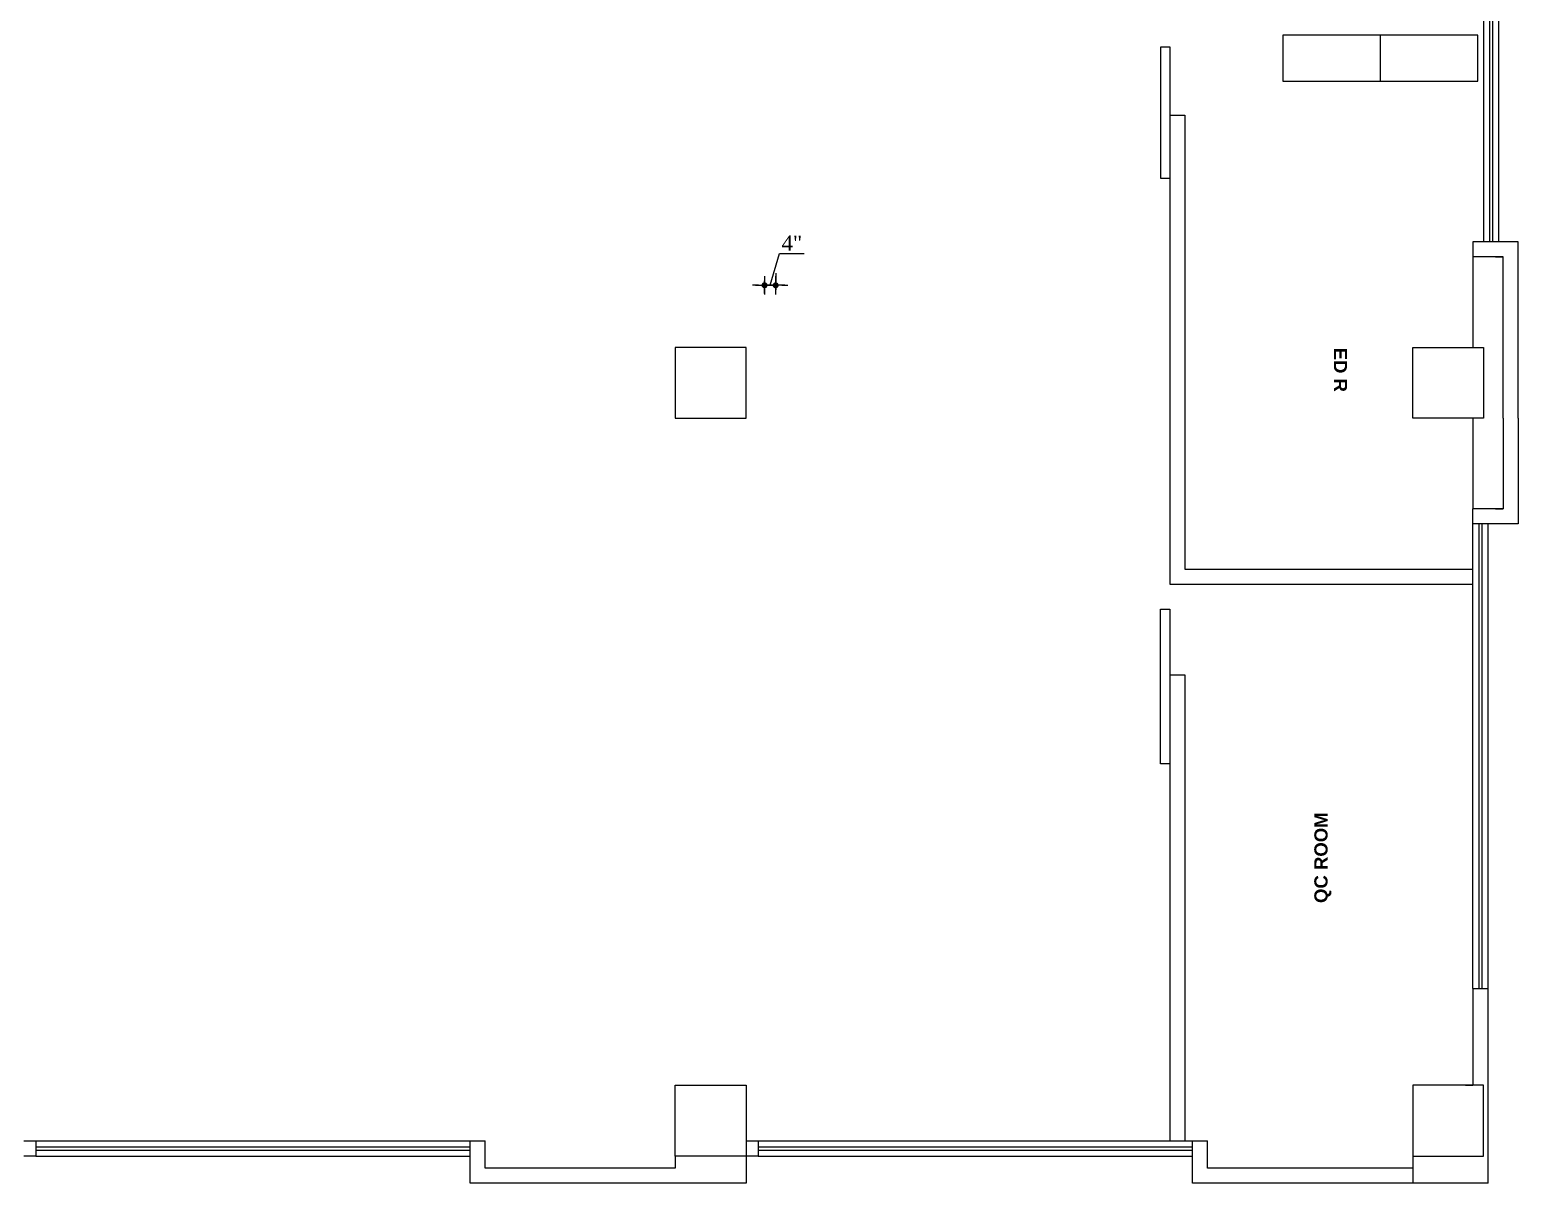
# Model space of a CAD drawing. Header units: inches. Extents: x -98933 to 1585249, y -3352739 to 192771.
# Drawn here: x 31428.2 to 31921.7, y 49737.1 to 50119.4 of the extents above; entities that cross this region are included whole.
import ezdxf

# ---------------------------------------------------------------- set-up
doc = ezdxf.new("R2010")
doc.units = ezdxf.units.IN
doc.header["$MEASUREMENT"] = 0
doc.header["$PDMODE"] = 35
doc.layers.get('0').update_dxf_attribs({"lineweight": 0})
doc.layers.get('Defpoints').update_dxf_attribs({"lineweight": 0})
for name, color, linetype, lineweight in [('COLUMN-2', 102, 'Continuous', 0), ('DIM_WORKING', 7, 'Continuous', 0), ('Layer1', 134, 'Continuous', 0), ('TEXT-1', 7, 'Continuous', 0), ('WALL (I)', 7, 'Continuous', 0), ('window', 140, 'Continuous', 0)]:
    doc.layers.add(name, color=color, linetype=linetype, lineweight=lineweight)
doc.styles.add('REG', font='times.ttf')
doc.styles.get("Standard").update_dxf_attribs({"font": 'arialbd.ttf', "height": 24})
doc.dimstyles.new('Dim-Pres', dxfattribs={"dimtxt": 5.5, "dimasz": 2, "dimexe": 1.5, "dimexo": 1.5, "dimgap": 1, "dimtad": 3, "dimdec": 0, "dimzin": 3, "dimdsep": 46, "dimlunit": 4, "dimtxsty": 'REG', "dimblk": 'point', "dimcen": 2, "dimclrd": 256, "dimclre": 256, "dimclrt": 7, "dimadec": 0, "dimazin": 0, "dimtfac": 0.75, "dimtdec": 0, "dimtmove": 1, "dimatfit": 3, "dimldrblk": 'point', "dimfxl": 0, "dimtolj": 1, "dimtzin": 0, "dimlwd": -1, "dimlwe": -1, "dimarcsym": 1})

# ---------------------------------------------------------------- blocks, each defined once
blk = doc.blocks.new('dot')
at = {"color": 4}
for p, q in [((-1.5, 0), (1.5, 0)), ((0, 1.5), (0, -1.5))]:
    blk.add_line(p, q, dxfattribs=at)
at = {"color": 6, "const_width": 0.5}
blk.add_lwpolyline([(-0.25, 0, 1), (0.25, 0, 1)], format="xyb", close=True, dxfattribs=at)
blk = doc.blocks.new('point')
blk.add_blockref('dot', (0, 0))
blk = doc.blocks.new('*D550')
at = {"layer": 'Defpoints', "color": 0, "ltscale": 30, "transparency": 16777216}
for p in [(31675.52, 50483.86), (31671.83, 50034.71), (31671.83, 50030.44)]:
    blk.add_point(p, dxfattribs=at)
at = {"layer": 'Layer1', "ltscale": 30, "transparency": 16777216}
for p, q in [((31673.68, 50034.71), (31676.83, 50045.21)), ((31676.83, 50045.21), (31684.93, 50045.21)), ((31671.83, 50031.94), (31671.83, 50036.21)), ((31675.52, 50038.71), (31675.52, 50033.21)), ((31669.83, 50034.71), (31667.83, 50034.71)), ((31675.52, 50034.71), (31671.83, 50034.71)), ((31675.52, 50034.71), (31671.83, 50034.71)), ((31677.52, 50034.71), (31679.52, 50034.71))]:
    blk.add_line(p, q, dxfattribs=at)
at = {"layer": 'Layer1', "ltscale": 30, "transparency": 16777216, "xscale": 2, "yscale": 2, "zscale": 2}
blk.add_blockref('point', (31671.83, 50034.71), dxfattribs=at)
at = {"layer": 'Layer1', "ltscale": 30, "transparency": 16777216, "xscale": 2, "yscale": 2, "zscale": 2, "rotation": 180}
blk.add_blockref('point', (31675.52, 50034.71), dxfattribs=at)
at = {"layer": 'Layer1', "color": 7, "ltscale": 30, "transparency": 16777216, "insert": (31680.88, 50048.71), "char_height": 5, "attachment_point": 5, "style": 'REG'}
blk.add_mtext('\\A1;4"', dxfattribs=at)
blk = doc.blocks.new('*D552')
at = {"layer": 'Defpoints', "color": 0, "ltscale": 30, "transparency": 16777216}
for p in [(31640.58, 50429.04), (31667.21, 50409.02), (31186.71, 49769.63)]:
    blk.add_point(p, dxfattribs=at)
at = {"layer": 'Layer1', "ltscale": 30, "transparency": 16777216}
for p, q in [((31161.28, 49791.24), (31639.38, 50427.44)), ((31643.78, 50426.63), (31639.38, 50429.94)), ((31163.27, 49787.24), (31158.88, 49790.54))]:
    blk.add_line(p, q, dxfattribs=at)
at = {"layer": 'Layer1', "ltscale": 30, "transparency": 16777216, "xscale": 2, "yscale": 2, "zscale": 2}
for p, rotation in [((31640.58, 50429.04), 53.07511984837618), ((31160.08, 49789.64), 233.0751198483762)]:
    blk.add_blockref('point', p, dxfattribs=dict(at, rotation=rotation))
at = {"layer": 'Layer1', "color": 7, "ltscale": 30, "transparency": 16777216, "insert": (31397.5, 50111.47), "char_height": 5, "attachment_point": 5, "rotation": 53.0751, "style": 'REG'}
blk.add_mtext('\\A1;66\'-8"', dxfattribs=at)

msp = doc.modelspace()

# ---------------------------------------------------------------- linework, layer by layer
at = {"layer": 'COLUMN-2', "color": 7}
for points in [[(31665.71, 50014.13), (31642.21, 50014.13), (31642.21, 49990.63), (31665.71, 49990.63)], [(31886.71, 50014.13), (31910.21, 50014.13), (31910.21, 49990.63), (31886.71, 49990.63)], [(31665.71, 49746.13), (31642.21, 49746.13), (31642.21, 49769.63), (31665.71, 49769.63)], [(31886.71, 49746.13), (31910.21, 49746.13), (31910.21, 49769.63), (31886.71, 49769.63)]]:
    msp.add_lwpolyline(points, close=True, dxfattribs=at)
at = {"layer": 'DIM_WORKING', "color": 7, "ltscale": 30}
for p, q in [((31642.21, 49746.13), (31642.21, 49742.13)), ((31665.71, 49746.13), (31665.71, 49737.13)), ((31886.71, 49746.13), (31886.71, 49737.13))]:
    msp.add_line(p, q, dxfattribs=at)
for points in [[(31906.71, 50044.13), (31906.71, 50014.13)], [(31906.71, 49990.63), (31906.71, 49960.63)]]:
    msp.add_lwpolyline(points, dxfattribs=at)
at = {"layer": 'Layer1', "color": 7, "ltscale": 30}
msp.add_line((31875.95, 50117.66), (31875.95, 50102.41), dxfattribs=at)
for points in [[(31908.26, 50117.66), (31843.64, 50117.66), (31843.64, 50102.41), (31908.26, 50102.41)], [(31806.21, 50070.13), (31803.19, 50070.13), (31803.19, 50113.69), (31806.21, 50113.69)], [(31806.21, 49876.13), (31803.1, 49876.13), (31803.1, 49927.41), (31806.21, 49927.41)]]:
    msp.add_lwpolyline(points, close=True, dxfattribs=at)
at = {"layer": 'WALL (I)', "color": 7, "ltscale": 30}
for p, q in [((31806.21, 50091.13), (31811.21, 50091.13)), ((31806.21, 50091.13), (31806.21, 50049.13)), ((31811.21, 50091.13), (31811.21, 49940.63)), ((31806.21, 50049.13), (31806.21, 49935.63)), ((31921.71, 50049.13), (31906.71, 50049.13)), ((31906.71, 50049.13), (31906.71, 50044.13)), ((31921.71, 49990.63), (31921.71, 50049.13)), ((31916.71, 50044.13), (31906.71, 50044.13)), ((31914.21, 50044.13), (31916.71, 50044.13)), ((31916.71, 49990.63), (31916.71, 50044.13)), ((31916.71, 49990.63), (31916.71, 49960.63)), ((31921.71, 49990.63), (31921.71, 49955.63)), ((31916.71, 49960.63), (31906.71, 49960.63)), ((31906.71, 49955.63), (31906.71, 49960.63)), ((31914.21, 49960.63), (31916.71, 49960.63)), ((31921.71, 49955.63), (31906.71, 49955.63)), ((31811.21, 49940.63), (31906.71, 49940.63)), ((31806.21, 49935.63), (31906.71, 49935.63)), ((31806.21, 49905.63), (31811.21, 49905.63)), ((31806.21, 49905.63), (31806.21, 49846.63)), ((31811.21, 49905.63), (31811.21, 49751.13)), ((31806.21, 49846.63), (31806.21, 49751.13)), ((31906.71, 49801.63), (31911.71, 49801.63)), ((31906.71, 49801.63), (31906.71, 49769.63)), ((31911.71, 49737.13), (31911.71, 49801.63)), ((31904.21, 49769.63), (31906.71, 49769.63)), ((31906.71, 49769.63), (31906.71, 49769.63)), ((31426.21, 49751.13), (31430.21, 49751.13)), ((31430.21, 49751.13), (31430.21, 49746.13)), ((31574.21, 49737.13), (31574.21, 49751.13)), ((31574.21, 49751.13), (31579.21, 49751.13)), ((31579.21, 49742.13), (31579.21, 49751.13)), ((31665.71, 49751.13), (31669.71, 49751.13)), ((31669.71, 49751.13), (31669.71, 49746.13)), ((31813.71, 49737.13), (31813.71, 49751.13)), ((31813.71, 49751.13), (31818.71, 49751.13)), ((31818.71, 49742.13), (31818.71, 49751.13)), ((31430.21, 49746.13), (31426.21, 49746.13)), ((31669.71, 49746.13), (31665.71, 49746.13)), ((31642.21, 49742.13), (31579.21, 49742.13)), ((31886.71, 49742.13), (31818.71, 49742.13)), ((31665.71, 49737.13), (31574.21, 49737.13)), ((31911.71, 49737.13), (31813.71, 49737.13))]:
    msp.add_line(p, q, dxfattribs=at)
at = {"layer": 'window', "color": 7, "ltscale": 30}
for p, q in [((31910.21, 50191.13), (31910.21, 50049.13)), ((31912.21, 50191.13), (31912.21, 50049.13)), ((31913.21, 50191.13), (31913.21, 50049.13)), ((31915.21, 50191.13), (31915.21, 50049.13)), ((31906.71, 49801.63), (31906.71, 49955.63)), ((31908.71, 49801.63), (31908.71, 49955.63)), ((31909.71, 49801.63), (31909.71, 49955.63)), ((31911.71, 49801.63), (31911.71, 49955.63)), ((31430.21, 49751.13), (31574.21, 49751.13)), ((31669.71, 49751.13), (31813.71, 49751.13)), ((31430.21, 49749.13), (31574.21, 49749.13)), ((31430.21, 49748.13), (31574.21, 49748.13)), ((31430.21, 49746.13), (31574.21, 49746.13)), ((31669.71, 49749.13), (31813.71, 49749.13)), ((31669.71, 49748.13), (31813.71, 49748.13)), ((31669.71, 49746.13), (31813.71, 49746.13))]:
    msp.add_line(p, q, dxfattribs=at)

# ---------------------------------------------------------------- texts
at = {"layer": 'TEXT-1', "color": 7, "ltscale": 0.25, "char_height": 4.4, "attachment_point": 8}
for s, insert, width, rotation in [('ED R', (31860.57, 50006.71), 28.8817, 269.9997), ('QC ROOM', (31859.76, 49845.01), 79.3722, 89.9997)]:
    msp.add_mtext(s, dxfattribs=dict(at, insert=insert, width=width, rotation=rotation))

# ---------------------------------------------------------------- dimensions: what is measured, and where the dimension line sits
at = {"layer": 'Layer1', "color": 1, "ltscale": 30}
dim = msp.add_linear_dim(base=(31671.83, 50034.71), p1=(31675.52, 50483.86), p2=(31671.83, 50030.44), dimstyle='Dim-Pres', override={"dimtxt": 5, "dimfxl": 4, "dimfxlon": 1}, dxfattribs=at)
dim.commit()
dim.dimension.update_dxf_attribs({"geometry": '*D550', "text_midpoint": (31677.83, 50048.71)})
dim = msp.add_aligned_dim(p1=(31186.71, 49769.63), p2=(31667.21, 50409.02), distance=33.31, dimstyle='Dim-Pres', override={"dimtxt": 5, "dimfxl": 4, "dimfxlon": 1}, dxfattribs=at)
dim.commit()
dim.dimension.update_dxf_attribs({"geometry": '*D552', "text_midpoint": (31397.5, 50111.47)})

doc.saveas('drawing.dxf')
